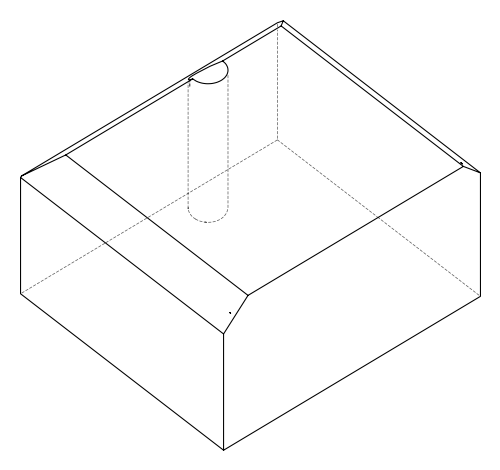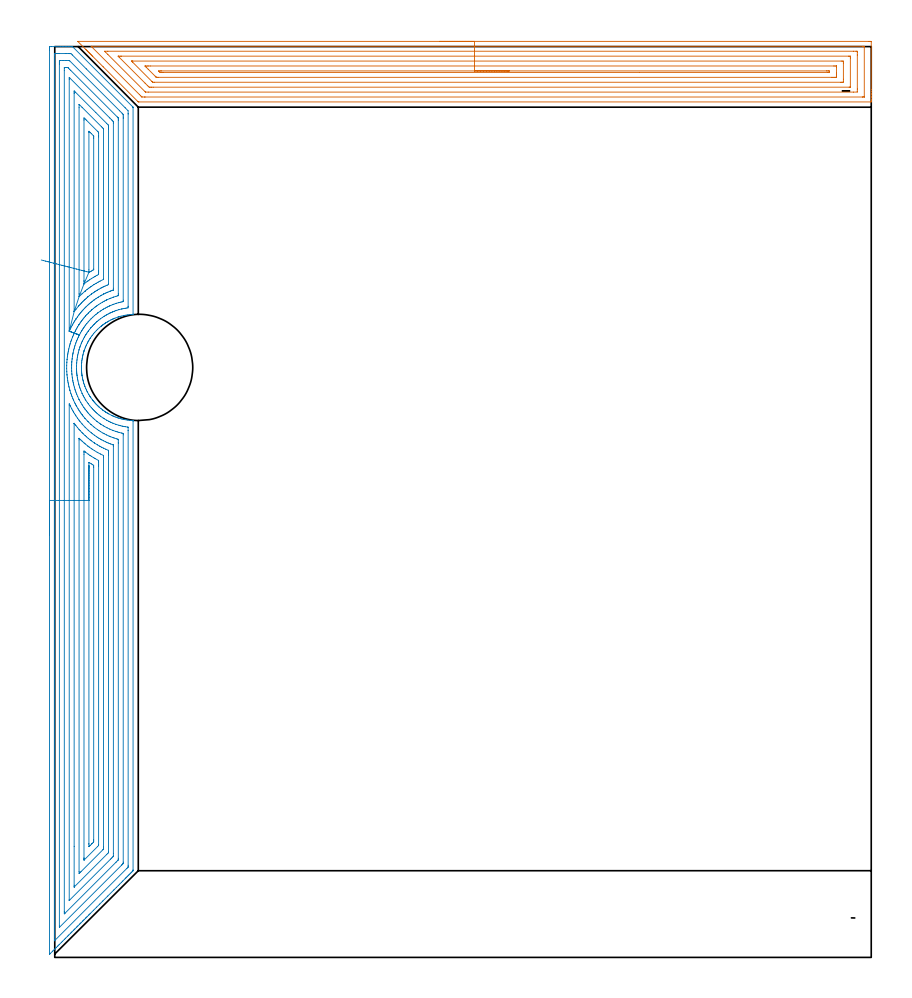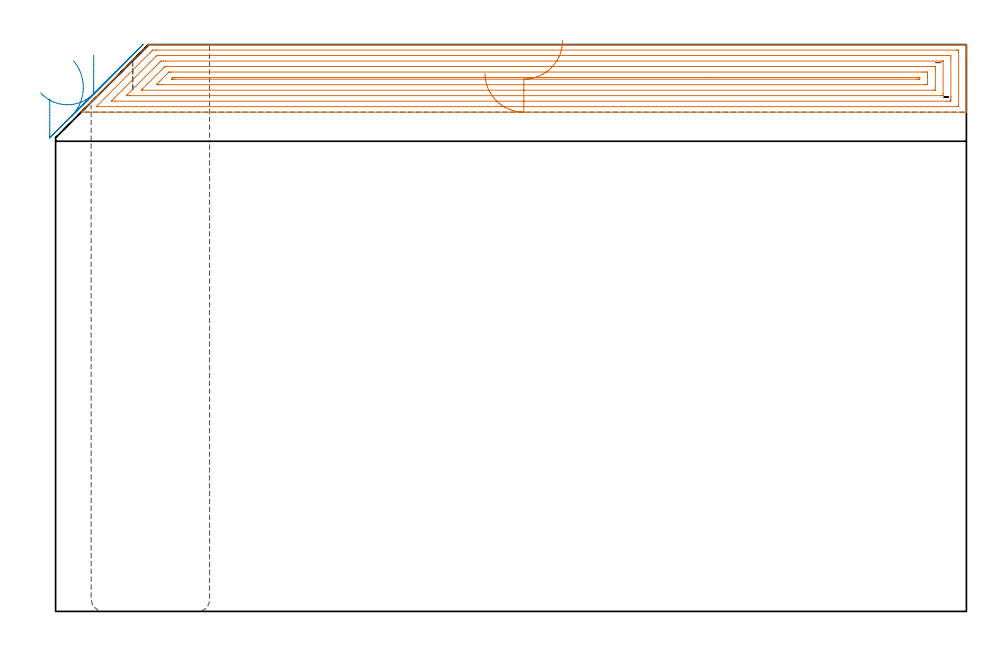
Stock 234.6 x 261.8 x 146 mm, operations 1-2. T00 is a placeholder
(PLAN: 4 operations, 1 tool changes, 52.6 min)
(1 AREA_MILL | FG_CHAMFER_SURFACE | UGT0205_001 | 12.49 min | 35189 mm3)
(2 AREA_MILL_1 | FG_CHAMFER_SURFACE_1 | UGT0205_001 | 17.07 min | 72428 mm3)
(3 AREA_MILL_2 | FG_CHAMFER_SURFACE_2 | UGT0205_001 | 16.5 min | 68194 mm3)
(4 MILL_THROUGH_HOLE_FROM_SOLID_MATERIAL | STEP1HOLE | NXT0201_007 | Circular | 6.57 min | 104279 mm3)
(TOOL UGT0205_001 | Chamfer Mill 20 x 3 x 45 deg. | D20 FL50 Z2)
(TOOL NXT0201_007 | ENDMILL 25mm [R216.25-25050GCK54P 1620] | D25 R3 FL54 Z5)
(OP 1 AREA_MILL)
G17 G21 G94 G90
T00 M6
G54
G17 G0 G90 X110.6 Y263.2 S1061 M3
G43 Z156. H0
Z138.6
G94 G1 X110.638 Z137.728 F250.
X110.752 Z136.864
X110.941 Z136.012
X111.203 Z135.18
X111.537 Z134.374
X111.94 Z133.6
X112.408 Z132.864
X112.94 Z132.172
X113.529 Z131.529
X114.172 Z130.94
X114.864 Z130.408
X115.6 Z129.94
X116.374 Z129.537
X117.18 Z129.203
X118.012 Z128.941
X118.863 Z128.752
X119.728 Z128.638
X120.6 Z128.6
X233.989
X234.503 Y263.195 Z128.603
X234.59 Y263.192 Z128.606
X234.6 Y263.1 Z128.697
Y249.405 Z142.39
Y248.805 Z142.989
Y248.252 Z143.545
Y247.929 Z143.867
Y247.375 Z144.421
Y247.053 Z144.742
Y246.408 Z145.391
Y246.077 Z145.722
X234.597 Y245.936 Z145.856
X234.59 Y245.802 Z145.988
X234.436 Y245.8 Z146.
X24.174
X24.005 Y245.804 Z145.989
X23.876 Y245.923 Z145.876
X13.907 Y255.892 Z135.906
X10.917 Y258.881 Z132.915
X10.782 Y259.017 Z132.781
X10.619 Y259.179 Z132.618
X10.479 Y259.319 Z132.477
X10.336 Y259.463 Z132.334
X10.189 Y259.609 Z132.188
X10.041 Y259.757 Z132.038
X9.889 Y259.91 Z131.888
X9.759 Y260.039 Z131.758
X9.603 Y260.195 Z131.6
X9.443 Y260.356 Z131.442
X9.33 Y260.469 Z131.328
X9.164 Y260.633 Z131.162
X8.996 Y260.803 Z130.995
X8.9 Y260.899 Z130.899
X6.604 Y263.196 Z128.603
X6.606 Y263.198 Z128.602
X6.764 Y263.2 Z128.6
X120.6
Y261.786 Z130.014
X232.204 Y261.785 Z130.015
X232.369
X232.552 Y261.781 Z130.019
X232.589 Y261.779 Z130.021
X232.594 Y261.753 Z130.047
X232.597 Y261.724 Z130.076
X232.6 Y261.558 Z130.242
X232.599 Y247.411 Z144.389
X232.596 Y247.307 Z144.493
X232.59 Y247.239 Z144.561
X232.583 Y247.221 Z144.579
X232.567 Y247.219 Z144.581
X232.204 Y247.215 Z144.585
X232.039 Y247.214 Z144.586
X25.96 Y247.215 Z144.585
X25.795
X25.067 Y247.221 Z144.579
X25.026 Y247.235 Z144.565
X24.977 Y247.28 Z144.52
X24.88 Y247.372 Z144.428
X24.691 Y247.559 Z144.241
X24.32 Y247.929 Z143.871
X10.782 Y261.468 Z130.332
X10.535 Y261.716 Z130.084
X10.481 Y261.774 Z130.026
X10.477 Y261.782 Z130.018
X10.478 Y261.783 Z130.017
X10.505 Y261.785 Z130.015
X120.6 Y261.786 Z130.014
Y260.372 Z131.428
X229.525 Y260.371 Z131.429
X230.239 Y260.37 Z131.43
X230.418 Y260.368 Z131.432
X230.588 Y260.365 Z131.435
X230.594 Y260.195 Z131.605
X230.598 Y260.018 Z131.782
X230.6 Y259.319 Z132.481
Y259.14 Z132.66
X230.599 Y249.503 Z142.297
X230.593 Y248.805 Z142.995
X230.591 Y248.636 Z143.164
X229.525 Y248.629 Z143.171
X26.853
X26.138 Y248.63 Z143.17
X26.096 Y248.633 Z143.167
X26.078 Y248.635 Z143.165
X26.034 Y248.673 Z143.127
X25.96 Y248.74 Z143.06
X15.246 Y259.453 Z132.347
X14.507 Y260.195 Z131.605
X14.353 Y260.352 Z131.448
X14.351 Y260.367 Z131.433
X15.246 Y260.371 Z131.429
X120.6 Y260.372 Z131.428
Y258.957 Z132.843
X228.108
X228.465 Y258.955 Z132.845
X228.529 Y258.954 Z132.846
X228.589 Y258.951 Z132.849
X228.6 Y258.443 Z133.357
X228.599 Y250.135 Z141.665
X228.597 Y250.083 Z141.717
X228.594 Y250.057 Z141.743
X228.591 Y250.05 Z141.75
X228.578 Y250.048 Z141.752
X228.439 Y250.044 Z141.756
X228.264 Y250.043 Z141.757
X28.27
X27.746 Y250.044 Z141.756
X27.374 Y250.046 Z141.754
X27.12 Y250.05 Z141.75
X26.853 Y250.302 Z141.498
X26.593 Y250.557 Z141.243
X25.96 Y251.189 Z140.611
X18.599 Y258.55 Z133.25
X18.398 Y258.755 Z133.045
X18.274 Y258.885 Z132.915
X18.212 Y258.953 Z132.847
X18.219
X18.295 Y258.955 Z132.845
X18.817 Y258.957 Z132.843
X19.186
X120.6
Y257.543 Z134.257
X225.978
X226.392 Y257.539 Z134.261
X226.59 Y257.536 Z134.264
X226.593 Y257.421 Z134.379
X226.599 Y256.933 Z134.867
Y252.31 Z139.49
X226.596 Y251.679 Z140.121
X226.59 Y251.471 Z140.329
X226.388 Y251.464 Z140.336
X225.954 Y251.457 Z140.343
X225.93
X28.615
X28.181 Y251.462 Z140.338
X28.158 Y251.464 Z140.336
X28.121 Y251.489 Z140.311
X28.032 Y251.571 Z140.229
X27.903 Y251.696 Z140.104
X22.389 Y257.209 Z134.591
X22.179 Y257.422 Z134.378
X22.103 Y257.503 Z134.297
X22.078 Y257.531 Z134.269
X22.097 Y257.536 Z134.264
X22.193 Y257.54 Z134.26
X22.389 Y257.543 Z134.257
X22.413
X120.6
Y256.129 Z135.671
X223.848
X224.168 Y256.128 Z135.672
X224.489 Y256.124 Z135.676
X224.578 Y256.122 Z135.678
X224.591 Y256.118 Z135.682
X224.594 Y256.104 Z135.696
X224.597 Y256.068 Z135.732
X224.599 Y255.955 Z135.845
X224.6 Y255.814 Z135.986
Y254.062 Z137.738
X224.599 Y253.639 Z138.161
X224.595 Y253.186 Z138.614
X224.59 Y252.974 Z138.826
X224.586 Y252.878 Z138.922
X224.484 Y252.875 Z138.925
X224.168 Y252.873 Z138.927
X223.596 Y252.871 Z138.929
X223.275
X29.851 Y252.872 Z138.928
X29.531 Y252.874 Z138.926
X29.212 Y252.878 Z138.922
X29.178 Y252.882 Z138.918
X29.156 Y252.899 Z138.901
X29.112 Y252.939 Z138.861
X29.027 Y253.021 Z138.779
X28.862 Y253.186 Z138.614
X26.853 Y255.195 Z136.605
X26.236 Y255.814 Z135.986
X25.96 Y256.096 Z135.704
X25.945 Y256.122 Z135.678
X25.96 Y256.123 Z135.677
X26.533 Y256.128 Z135.672
X26.853 Y256.129 Z135.671
X27.425
X120.6
Y254.715 Z137.085
X221.717
X222.155 Y254.713 Z137.087
X222.382 Y254.711 Z137.089
X222.59 Y254.706 Z137.094
X222.595 Y254.5 Z137.3
X222.594 Y254.393 Z137.407
X222.59 Y254.294 Z137.506
X222.382 Y254.289 Z137.511
X222.154 Y254.286 Z137.514
X168.004 Y254.285 Z137.515
X31.089
X30.862 Y254.287 Z137.513
X30.424 Y254.291 Z137.509
X30.214 Y254.295 Z137.505
X30.004 Y254.504 Z137.296
X29.808 Y254.701 Z137.099
X29.987 Y254.708 Z137.092
X30.424 Y254.713 Z137.087
X30.652 Y254.714 Z137.086
X120.6 Y254.715 Z137.085
X121.472 Z137.123
X122.336 Z137.237
X123.188 Z137.426
X124.02 Z137.688
X124.826 Z138.022
X125.6 Z138.425
X126.336 Z138.894
X127.028 Z139.425
X127.671 Z140.014
X128.26 Z140.657
X128.791 Z141.35
X129.26 Z142.085
X129.663 Z142.859
X129.997 Z143.665
X130.259 Z144.497
X130.448 Z145.349
X130.562 Z146.214
X130.6 Z147.085
G0 Z156.
M5
M2
(OP 2 AREA_MILL_1)
G17 G21 G94 G90
T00 M6
G54
G17 G0 G90 X-1.5 Y121.3 S1061 M3
G43 Z156. H0
Z132.
G94 G1 Y121.338 Z131.128 F250.
Y121.452 Z130.264
Y121.641 Z129.412
Y121.903 Z128.58
Y122.237 Z127.774
Y122.64 Z127.
Y123.108 Z126.264
Y123.64 Z125.572
Y124.229 Z124.929
Y124.872 Z124.34
Y125.564 Z123.808
Y126.3 Z123.34
Y127.074 Z122.937
Y127.88 Z122.603
Y128.712 Z122.341
Y129.564 Z122.152
Y130.428 Z122.038
Y131.3 Z122.
Y260.71
X-1.499 Y261.1 Z122.001
X-1.494 Y261.596 Z122.003
X-1.491 Y261.692 Z122.005
X-1.002 Y261.7 Z122.494
X1.652 Z125.146
X2.231 Z125.728
X2.537 Z126.033
X3.116 Z126.612
X3.422 Z126.917
X4.034 Z127.533
X4.749 Z128.248
X4.886 Y261.699 Z128.386
X5.108 Y261.69 Z128.604
X5.321 Y261.48 Z128.818
X22.45 Y244.349 Z145.95
X22.496 Y244.295 Z145.989
X22.5 Y244.15 Z146.
Y184.826
X22.495 Y184.755 Z145.992
X22.288 Y184.731 Z145.786
X22.002 Y184.711 Z145.5
X21.692 Y184.69 Z145.191
X20.811 Y184.594 Z144.31
X20.233 Y184.497 Z143.728
X19.93 Y184.447 Z143.429
X19.049 Y184.244 Z142.547
X18.463 Y184.085 Z141.958
X18.377 Y184.062 Z141.874
X18.291 Y184.033 Z141.789
X18.168 Y183.992 Z141.667
X17.287 Y183.669 Z140.785
X17.136 Y183.603 Z140.632
X16.864 Y183.487 Z140.362
X16.693 Y183.414 Z140.189
X16.614 Y183.38 Z140.111
X16.405 Y183.291 Z139.905
X16.14 Y183.168 Z139.64
X15.526 Y182.835 Z139.022
X15.366 Y182.741 Z138.861
X15.157 Y182.619 Z138.656
X15.117 Y182.595 Z138.616
X14.924 Y182.481 Z138.419
X14.774 Y182.394 Z138.273
X14.644 Y182.317 Z138.143
X14.613 Y182.298 Z138.113
X14.575 Y182.273 Z138.073
X14.481 Y182.206 Z137.977
X14.339 Y182.107 Z137.838
X14.189 Y182.001 Z137.689
X14.039 Y181.893 Z137.534
X13.872 Y181.776 Z137.371
X13.762 Y181.698 Z137.262
X13.597 Y181.571 Z137.093
X13.378 Y181.406 Z136.878
X13.342 Y181.379 Z136.842
X12.881 Y180.987 Z136.381
X12.328 Y180.485 Z135.827
X12. Y180.157 Z135.499
X11.47 Y179.591 Z134.97
X11.119 Y179.178 Z134.618
X10.742 Y178.696 Z134.24
X10.512 Y178.376 Z134.012
X10.238 Y177.993 Z133.738
X10.11 Y177.802 Z133.61
X9.835 Y177.357 Z133.335
X9.575 Y176.908 Z133.072
X9.516 Y176.797 Z133.011
X9.358 Y176.504 Z132.856
X9.118 Y176.014 Z132.615
X9.069 Y175.905 Z132.565
X9.025 Y175.809 Z132.523
X8.916 Y175.568 Z132.415
X8.858 Y175.429 Z132.358
X8.731 Y175.119 Z132.229
X8.524 Y174.567 Z132.019
X8.477 Y174.444 Z131.974
X8.45 Y174.366 Z131.949
X8.436 Y174.32 Z131.934
X8.405 Y174.225 Z131.902
X8.375 Y174.12 Z131.869
X8.288 Y173.838 Z131.783
X8.27 Y173.779 Z131.764
X8.147 Y173.331 Z131.645
X8.09 Y173.075 Z131.588
X8.026 Y172.782 Z131.52
X7.947 Y172.436 Z131.445
X7.878 Y172.019 Z131.375
X7.857 Y171.89 Z131.352
X7.798 Y171.542 Z131.297
X7.746 Y171.042 Z131.241
X7.741 Y170.987 Z131.234
X7.728 Y170.883 Z131.225
X7.703 Y170.648 Z131.2
X7.679 Y170.076 Z131.171
X7.663 Y169.754 Z131.159
X7.664 Y169.603 Z131.161
X7.665 Y169.601
X7.672 Y169.214 Z131.158
X7.673 Y169.102 Z131.162
X7.676 Y168.859 Z131.166
X7.698 Y168.571 Z131.186
X7.716 Y168.322 Z131.204
X7.739 Y167.965 Z131.234
X7.773 Y167.709 Z131.268
X7.81 Y167.43 Z131.304
X7.83 Y167.271 Z131.327
X7.846 Y167.152 Z131.343
X7.857 Y167.071 Z131.353
X7.96 Y166.538 Z131.453
X8.027 Y166.177 Z131.525
X8.067 Y166.015 Z131.566
X8.141 Y165.726 Z131.639
X8.162 Y165.646 Z131.658
X8.225 Y165.391 Z131.724
X8.252 Y165.282 Z131.751
X8.36 Y164.917 Z131.858
X8.477 Y164.555 Z131.974
X8.514 Y164.456 Z132.009
X8.539 Y164.388 Z132.034
X8.583 Y164.276 Z132.079
X8.63 Y164.159 Z132.124
X8.659 Y164.082 Z132.156
X8.891 Y163.494 Z132.39
X9.09 Y163.045 Z132.588
X9.303 Y162.599 Z132.801
X9.343 Y162.523 Z132.84
X9.358 Y162.494 Z132.856
X9.8 Y161.705 Z133.297
X10.015 Y161.354 Z133.513
X10.123 Y161.185 Z133.621
X10.239 Y161.006 Z133.737
X10.373 Y160.811 Z133.871
X10.795 Y160.246 Z134.294
X10.983 Y159.996 Z134.479
X11.042 Y159.917 Z134.539
X11.09 Y159.857 Z134.587
X11.12 Y159.819 Z134.618
X11.223 Y159.698 Z134.723
X11.257 Y159.658 Z134.757
X11.385 Y159.512 Z134.881
X11.466 Y159.417 Z134.965
X11.48 Y159.401 Z134.979
X11.596 Y159.272 Z135.095
X11.68 Y159.181 Z135.176
X11.748 Y159.104 Z135.247
X11.822 Y159.022 Z135.321
X12.001 Y158.841 Z135.499
X12.037 Y158.806 Z135.536
X12.199 Y158.651 Z135.698
X12.27 Y158.585 Z135.765
X12.347 Y158.509 Z135.846
X12.48 Y158.381 Z135.979
X12.564 Y158.302 Z136.06
X12.658 Y158.211 Z136.155
X12.746 Y158.128 Z136.242
X12.859 Y158.028 Z136.355
X12.883 Y158.007 Z136.379
X13.318 Y157.645 Z136.818
X13.763 Y157.294 Z137.262
X13.842 Y157.234 Z137.341
X14.24 Y156.954 Z137.739
X14.38 Y156.861 Z137.879
X14.481 Y156.795 Z137.978
X14.585 Y156.725 Z138.084
X14.644 Y156.686 Z138.143
X14.807 Y156.584 Z138.306
X14.924 Y156.512 Z138.42
X15.059 Y156.427 Z138.558
X15.199 Y156.34 Z138.699
X15.218 Y156.329 Z138.717
X15.366 Y156.249 Z138.862
X15.526 Y156.161 Z139.023
X16.405 Y155.715 Z139.905
X16.693 Y155.582 Z140.19
X16.794 Y155.535 Z140.293
X16.989 Y155.445 Z140.488
X17.286 Y155.327 Z140.786
X17.623 Y155.208 Z141.123
X17.893 Y155.112 Z141.39
X18.021 Y155.067 Z141.516
X18.169 Y155.015 Z141.666
X18.421 Y154.94 Z141.921
X19.049 Y154.757 Z142.548
X19.348 Y154.683 Z142.847
X19.886 Y154.551 Z143.386
X20.811 Y154.406 Z144.309
X21.56 Y154.324 Z145.053
X21.694 Y154.31 Z145.189
X22.257 Y154.271 Z145.757
X22.444 Y154.259 Z145.944
X22.448 Y154.258 Z145.948
X22.496 Y154.246 Z145.989
X22.5 Y154.048 Z146.
Y25.141
X22.496 Y24.905 Z145.99
X22.466 Y24.863 Z145.961
X22.152 Y24.551 Z145.65
X22.002 Y24.4 Z145.497
X21.85 Y24.249 Z145.348
X21.713 Y24.112 Z145.211
X21.56 Y23.957 Z145.055
X21.404 Y23.803 Z144.902
X21.274 Y23.673 Z144.772
X21.117 Y23.515 Z144.612
X20.958 Y23.357 Z144.456
X20.835 Y23.234 Z144.333
X20.675 Y23.072 Z144.17
X20.512 Y22.911 Z144.009
X20.397 Y22.796 Z143.895
X20.233 Y22.63 Z143.727
X19.544 Y21.944 Z143.044
X19.174 Y21.572 Z142.67
X18.629 Y21.029 Z142.129
X18.282 Y20.68 Z141.778
X17.714 Y20.114 Z141.214
X16.988 Y19.388 Z140.488
X15.219 Y17.618 Z138.718
X13.82 Y16.22 Z137.319
X12.928 Y15.328 Z136.427
X12.036 Y14.436 Z135.535
X11.144 Y13.544 Z134.643
X10.113 Y12.513 Z133.612
X9.91 Y12.309 Z133.408
X9.807 Y12.206 Z133.304
X9.243 Y11.642 Z132.742
X9.025 Y11.424 Z132.522
X8.915 Y11.313 Z132.412
X8.373 Y10.772 Z131.872
X8.141 Y10.539 Z131.637
X8.023 Y10.421 Z131.52
X7.502 Y9.902 Z131.001
X7.256 Y9.654 Z130.752
X7.131 Y9.529 Z130.628
X6.632 Y9.032 Z130.131
X6.371 Y8.769 Z129.867
X6.239 Y8.637 Z129.736
X5.762 Y8.161 Z129.261
X5.486 Y7.884 Z128.982
X4.899 Y7.299 Z128.399
X4.602 Y6.999 Z128.097
X4.012 Y6.412 Z127.512
X3.717 Y6.114 Z127.212
X3.115 Y5.515 Z126.615
X2.832 Y5.229 Z126.327
X2.223 Y4.623 Z125.723
X1.947 Y4.345 Z125.442
X1.248 Y3.648 Z124.748
X0.886 Y3.285 Z124.383
X0.333 Y2.733 Z123.833
X-0.006 Y2.392 Z123.49
X-0.581 Y1.819 Z122.918
X-1.345 Y1.054 Z122.153
X-1.444 Y0.961 Z122.054
X-1.492 Y0.919 Z122.006
X-1.499 Y1.027 Z122.001
Y1.054
X-1.5 Y131.3 Z122.
X-0.086 Z123.414
Y259.315
X-0.084 Y259.53 Z123.416
X-0.081 Y259.637 Z123.419
X-0.079 Y259.682 Z123.421
X0.005 Y259.69 Z123.505
X0.388 Y259.698 Z123.888
X0.767 Y259.699 Z124.267
X1.271 Y259.7 Z124.771
X3.04 Z126.54
X3.422 Y259.699 Z126.922
X3.928 Y259.697 Z127.428
X4.307 Y259.69 Z127.807
X4.667 Y259.671 Z128.167
X5.033 Y259.315 Z128.533
X9.05 Y255.301 Z132.55
X20.233 Y244.118 Z143.733
X21.079 Y243.258 Z144.579
X21.086 Y242.398 Z144.586
Y242.366
X21.085 Y187.088 Z144.585
Y187.056
X21.072 Y186.639 Z144.572
X20.701 Y186.583 Z144.201
X20.233 Y186.507 Z143.733
X19.943 Y186.456 Z143.443
X19.348 Y186.335 Z142.848
X19.208 Y186.305 Z142.708
X18.62 Y186.164 Z142.12
X18.496 Y186.13 Z141.996
X18.463 Y186.12 Z141.963
X17.819 Y185.92 Z141.319
X17.578 Y185.836 Z141.078
X17.169 Y185.685 Z140.669
X16.693 Y185.499 Z140.193
X16.533 Y185.434 Z140.033
X16.151 Y185.272 Z139.651
X15.915 Y185.164 Z139.415
X15.809 Y185.112 Z139.309
X15.33 Y184.862 Z138.83
X14.924 Y184.641 Z138.424
X14.757 Y184.548 Z138.257
X14.468 Y184.38 Z137.968
X14.2 Y184.217 Z137.7
X14.039 Y184.115 Z137.539
X13.668 Y183.861 Z137.168
X13.131 Y183.487 Z136.631
X12.646 Y183.108 Z136.146
X12.27 Y182.797 Z135.77
X12.161 Y182.705 Z135.661
X12.037 Y182.595 Z135.537
X11.697 Y182.28 Z135.197
X11.385 Y181.985 Z134.885
X11.244 Y181.845 Z134.744
X11.105 Y181.703 Z134.605
X10.813 Y181.388 Z134.313
X10.5 Y181.045 Z134.
X10.392 Y180.92 Z133.892
X10.3 Y180.811 Z133.8
X9.997 Y180.427 Z133.497
X9.615 Y179.934 Z133.115
X9.604 Y179.919 Z133.104
X9.244 Y179.402 Z132.744
X8.995 Y179.027 Z132.495
X8.892 Y178.864 Z132.392
X8.73 Y178.6 Z132.23
X8.56 Y178.307 Z132.06
X8.464 Y178.135 Z131.964
X8.248 Y177.729 Z131.748
X7.999 Y177.243 Z131.499
X7.969 Y177.181 Z131.469
X7.949 Y177.139 Z131.449
X7.846 Y176.911 Z131.346
X7.677 Y176.521 Z131.177
X7.606 Y176.351 Z131.106
X7.423 Y175.885 Z130.923
X7.261 Y175.459 Z130.761
X7.216 Y175.33 Z130.716
X6.967 Y174.567 Z130.467
X6.961 Y174.545 Z130.461
X6.786 Y173.851 Z130.286
X6.744 Y173.674 Z130.244
X6.623 Y173.123 Z130.123
X6.558 Y172.782 Z130.058
X6.488 Y172.367 Z129.988
X6.412 Y171.89 Z129.912
X6.377 Y171.587 Z129.877
X6.316 Y170.998 Z129.816
X6.297 Y170.776 Z129.797
X6.264 Y170.106 Z129.764
X6.258 Y169.923 Z129.758
X6.256 Y169.214 Z129.756
X6.258 Y169.031 Z129.758
X6.27 Y168.674 Z129.77
X6.292 Y168.322 Z129.792
X6.308 Y168.088 Z129.808
X6.338 Y167.749 Z129.838
X6.372 Y167.43 Z129.872
X6.391 Y167.271 Z129.891
X6.416 Y167.087 Z129.916
X6.499 Y166.538 Z129.999
X6.596 Y166.013 Z130.096
X6.67 Y165.646 Z130.17
X6.859 Y164.856 Z130.359
X6.885 Y164.753 Z130.385
X6.961 Y164.472 Z130.461
X7.129 Y163.918 Z130.629
X7.147 Y163.861 Z130.647
X7.248 Y163.572 Z130.748
X7.486 Y162.969 Z130.986
X7.846 Y162.084 Z131.346
X7.851 Y162.072 Z131.351
X8.131 Y161.496 Z131.631
X8.294 Y161.185 Z131.794
X8.449 Y160.902 Z131.949
X8.73 Y160.4 Z132.23
X8.793 Y160.293 Z132.293
X8.894 Y160.128 Z132.394
X9.379 Y159.401 Z132.879
X9.615 Y159.079 Z133.115
X10.045 Y158.509 Z133.545
X10.5 Y157.962 Z134.
X10.806 Y157.617 Z134.306
X11.086 Y157.319 Z134.586
X11.385 Y157.022 Z134.885
X11.691 Y156.725 Z135.191
X11.99 Y156.448 Z135.49
X12.27 Y156.208 Z135.77
X12.721 Y155.833 Z136.221
X13.154 Y155.496 Z136.654
X13.947 Y154.94 Z137.447
X14.039 Y154.88 Z137.539
X14.203 Y154.775 Z137.703
X14.924 Y154.355 Z138.424
X15.503 Y154.048 Z139.003
X15.809 Y153.896 Z139.309
X16.102 Y153.753 Z139.602
X16.693 Y153.495 Z140.193
X17.57 Y153.165 Z141.07
X17.594 Y153.156 Z141.094
X18.463 Y152.894 Z141.963
X18.831 Y152.785 Z142.331
X19.348 Y152.66 Z142.848
X19.633 Y152.593 Z143.133
X19.97 Y152.529 Z143.47
X20.233 Y152.489 Z143.733
X21.007 Y152.375 Z144.507
X21.044 Y152.365 Z144.544
X21.079 Y152.303 Z144.579
X21.08 Y152.264 Z144.58
X21.086 Y151.404 Z144.586
Y151.372
Y26.479
X21.081 Y26.049 Z144.581
X21.079 Y25.946 Z144.579
X21.024 Y25.885 Z144.524
X20.926 Y25.78 Z144.426
X20.737 Y25.587 Z144.237
X0.05 Y4.9 Z123.55
X-0.039 Y4.816 Z123.461
X-0.075 Y4.785 Z123.425
X-0.079 Y4.783 Z123.421
X-0.081 Y4.809 Z123.419
X-0.084 Y4.885 Z123.416
X-0.086 Y5.037 Z123.414
Y5.069
Y131.3
X1.328 Z124.828
X1.329 Y256.639 Z124.829
Y256.965
X1.334 Y257.531 Z124.834
X1.335 Y257.685 Z124.835
X1.489 Y257.695 Z124.989
X1.652 Y257.698 Z125.152
X2.37 Y257.7 Z125.87
X3.254 Z126.754
X3.422 Z126.922
X4.141 Y257.698 Z127.641
X4.18 Y257.693 Z127.68
X4.201 Y257.688 Z127.701
X4.242 Y257.652 Z127.742
X4.307 Y257.593 Z127.807
X18.643 Y243.258 Z142.143
X19.348 Y242.548 Z142.848
X19.524 Y242.366 Z143.024
X19.665 Y242.198 Z143.165
X19.667 Y242.043 Z143.167
X19.671 Y241.474 Z143.171
Y241.147
Y188.84
X19.67 Y188.515 Z143.17
X19.667 Y188.468 Z143.167
X19.665 Y188.444 Z143.165
X19.654 Y188.435 Z143.154
X19.562 Y188.412 Z143.062
X19.348 Y188.361 Z142.848
X19.014 Y188.284 Z142.514
X18.463 Y188.151 Z141.963
X18.303 Y188.11 Z141.803
X17.732 Y187.948 Z141.232
X17.614 Y187.912 Z141.114
X17.578 Y187.9 Z141.078
X16.963 Y187.676 Z140.463
X16.693 Y187.573 Z140.193
X16.081 Y187.331 Z139.581
X15.809 Y187.214 Z139.309
X15.699 Y187.167 Z139.199
X15.451 Y187.056 Z138.951
X15.1 Y186.878 Z138.6
X14.924 Y186.785 Z138.424
X14.525 Y186.566 Z138.025
X14.039 Y186.292 Z137.539
X13.958 Y186.245 Z137.458
X13.82 Y186.164 Z137.32
X13.41 Y185.906 Z136.91
X13.154 Y185.731 Z136.654
X12.495 Y185.272 Z135.995
X12.365 Y185.175 Z135.865
X12.27 Y185.101 Z135.77
X11.87 Y184.782 Z135.37
X11.385 Y184.381 Z134.885
X10.924 Y183.952 Z134.424
X10.5 Y183.552 Z134.
X10.434 Y183.487 Z133.934
X10.036 Y183.063 Z133.536
X9.615 Y182.611 Z133.115
X9.21 Y182.112 Z132.71
X8.884 Y181.703 Z132.384
X8.817 Y181.616 Z132.317
X8.73 Y181.5 Z132.23
X8.443 Y181.101 Z131.943
X8.238 Y180.811 Z131.738
X8.081 Y180.574 Z131.581
X7.846 Y180.211 Z131.346
X7.734 Y180.031 Z131.234
X7.667 Y179.919 Z131.167
X7.409 Y179.467 Z130.909
X7.164 Y179.027 Z130.664
X7.094 Y178.893 Z130.594
X6.961 Y178.631 Z130.461
X6.8 Y178.297 Z130.3
X6.724 Y178.135 Z130.224
X6.525 Y177.682 Z130.025
X6.339 Y177.243 Z129.839
X6.263 Y177.055 Z129.763
X6.076 Y176.579 Z129.576
X6.014 Y176.413 Z129.514
X5.993 Y176.351 Z129.493
X5.796 Y175.741 Z129.296
X5.708 Y175.459 Z129.208
X5.593 Y175.053 Z129.093
X5.466 Y174.567 Z128.966
X5.412 Y174.344 Z128.912
X5.259 Y173.674 Z128.759
X5.247 Y173.618 Z128.747
X5.191 Y173.332 Z128.691
X5.113 Y172.862 Z128.613
X5.1 Y172.782 Z128.6
X5.002 Y172.082 Z128.502
X4.979 Y171.89 Z128.479
X4.915 Y171.277 Z128.415
X4.891 Y170.998 Z128.391
X4.863 Y170.437 Z128.363
X4.849 Y170.106 Z128.349
X4.843 Y169.565 Z128.343
X4.844 Y169.214 Z128.344
X4.855 Y168.661 Z128.355
X4.874 Y168.322 Z128.374
X4.917 Y167.706 Z128.417
X4.942 Y167.43 Z128.442
X5.03 Y166.7 Z128.53
X5.054 Y166.538 Z128.554
X5.191 Y165.677 Z128.691
X5.199 Y165.638 Z128.699
X5.299 Y165.151 Z128.799
X5.39 Y164.753 Z128.89
X5.453 Y164.49 Z128.953
X5.618 Y163.861 Z129.118
X5.794 Y163.253 Z129.294
X5.887 Y162.969 Z129.387
X6.076 Y162.433 Z129.576
X6.214 Y162.077 Z129.714
X6.306 Y161.846 Z129.806
X6.587 Y161.185 Z130.087
X6.961 Y160.359 Z130.461
X6.993 Y160.293 Z130.493
X7.029 Y160.225 Z130.529
X7.491 Y159.401 Z130.991
X7.846 Y158.799 Z131.346
X8.03 Y158.509 Z131.53
X8.389 Y157.961 Z131.889
X8.645 Y157.617 Z132.145
X8.73 Y157.503 Z132.23
X9.066 Y157.066 Z132.566
X9.342 Y156.725 Z132.842
X9.615 Y156.402 Z133.115
X10.131 Y155.833 Z133.631
X10.5 Y155.46 Z134.
X11.04 Y154.94 Z134.54
X11.385 Y154.627 Z134.885
X12.078 Y154.048 Z135.578
X12.27 Y153.902 Z135.77
X12.827 Y153.487 Z136.327
X13.154 Y153.262 Z136.654
X13.31 Y153.156 Z136.81
X14.039 Y152.713 Z137.539
X14.315 Y152.549 Z137.815
X14.833 Y152.264 Z138.333
X14.924 Y152.217 Z138.424
X15.019 Y152.168 Z138.519
X15.809 Y151.794 Z139.309
X16.618 Y151.448 Z140.118
X16.693 Y151.42 Z140.193
X16.824 Y151.372 Z140.324
X17.578 Y151.122 Z141.078
X17.945 Y151.002 Z141.445
X18.463 Y150.856 Z141.963
X19.158 Y150.671 Z142.658
X19.464 Y150.598 Z142.964
X19.617 Y150.561 Z143.117
X19.665 Y150.547 Z143.165
X19.667 Y150.526 Z143.167
X19.669 Y150.48 Z143.169
X19.671 Y150.154 Z143.171
Y27.371
X19.67 Y27.046 Z143.17
X19.667 Y26.999 Z143.167
X19.664 Y26.975 Z143.164
X19.653 Y26.961 Z143.153
X19.586 Y26.89 Z143.086
X19.348 Y26.647 Z142.848
X19.264 Y26.563 Z142.764
X1.337 Y8.637 Z124.837
X1.334 Z124.834
X1.333 Z124.833
X1.331 Y8.645 Z124.831
X1.329 Y8.963 Z124.829
X1.328 Y131.3 Z124.828
X2.743 Z126.243
Y254.855
X2.745 Y255.538 Z126.245
X2.747 Y255.637 Z126.247
X2.749 Y255.688 Z126.249
X2.794 Y255.691 Z126.294
X3.003 Y255.695 Z126.503
X3.422 Y255.7 Z126.922
X3.469 Z126.969
X3.678 Y255.693 Z127.178
X3.729 Y255.69 Z127.229
X3.763 Y255.676 Z127.263
X3.831 Y255.612 Z127.331
X4.02 Y255.428 Z127.52
X4.307 Y255.145 Z127.807
X4.597 Y254.855 Z128.097
X17.978 Y241.474 Z141.478
X18.112 Y241.337 Z141.612
X18.218 Y241.225 Z141.718
X18.249 Y241.19 Z141.749
X18.252 Y241.172 Z141.752
X18.254 Y241.131 Z141.754
X18.257 Y240.789 Z141.757
Y240.581
Y190.624
X18.256 Y190.282 Z141.756
X18.255 Y190.196 Z141.755
X18.251 Y190.155 Z141.751
X18.249 Y190.143 Z141.749
X18.232 Y190.136 Z141.732
X18.103 Y190.095 Z141.603
X17.578 Y189.942 Z141.078
X17.418 Y189.893 Z140.918
X16.927 Y189.732 Z140.427
X16.755 Y189.67 Z140.255
X16.693 Y189.647 Z140.193
X16.117 Y189.421 Z139.617
X15.809 Y189.295 Z139.309
X15.064 Y188.981 Z138.564
X14.924 Y188.915 Z138.424
X14.874 Y188.89 Z138.374
X14.774 Y188.84 Z138.274
X14.292 Y188.585 Z137.792
X14.039 Y188.446 Z137.539
X13.723 Y188.267 Z137.223
X13.154 Y187.937 Z136.654
X12.625 Y187.589 Z136.125
X12.27 Y187.347 Z135.77
X12.099 Y187.228 Z135.599
X11.856 Y187.056 Z135.356
X11.588 Y186.851 Z135.088
X11.385 Y186.693 Z134.885
X11.094 Y186.457 Z134.594
X10.739 Y186.164 Z134.239
X10.611 Y186.052 Z134.111
X10.5 Y185.952 Z134.
X10.148 Y185.626 Z133.648
X9.77 Y185.272 Z133.27
X9.692 Y185.195 Z133.192
X9.615 Y185.117 Z133.115
X9.258 Y184.739 Z132.758
X8.921 Y184.38 Z132.421
X8.83 Y184.279 Z132.33
X8.73 Y184.164 Z132.23
X8.424 Y183.796 Z131.924
X8.171 Y183.487 Z131.671
X8.028 Y183.304 Z131.528
X7.846 Y183.066 Z131.346
X7.646 Y182.797 Z131.146
X7.5 Y182.595 Z131.
X7.277 Y182.276 Z130.777
X6.961 Y181.812 Z130.461
X6.918 Y181.746 Z130.418
X6.891 Y181.703 Z130.391
X6.582 Y181.193 Z130.082
X6.355 Y180.811 Z129.855
X6.254 Y180.632 Z129.754
X6.076 Y180.309 Z129.576
X5.942 Y180.054 Z129.442
X5.874 Y179.919 Z129.374
X5.65 Y179.456 Z129.15
X5.449 Y179.027 Z128.949
X5.369 Y178.848 Z128.869
X5.191 Y178.438 Z128.691
X5.103 Y178.224 Z128.603
X5.068 Y178.135 Z128.568
X4.857 Y177.58 Z128.357
X4.731 Y177.243 Z128.231
X4.624 Y176.923 Z128.124
X4.436 Y176.351 Z127.936
X4.405 Y176.251 Z127.905
X4.307 Y175.912 Z127.807
X4.211 Y175.555 Z127.711
X4.187 Y175.459 Z127.687
X4.039 Y174.836 Z127.539
X3.979 Y174.567 Z127.479
X3.881 Y174.104 Z127.381
X3.802 Y173.674 Z127.302
X3.746 Y173.348 Z127.246
X3.658 Y172.782 Z127.158
X3.629 Y172.573 Z127.129
X3.547 Y171.89 Z127.047
X3.535 Y171.776 Z127.035
X3.469 Y170.998 Z126.969
X3.466 Y170.954 Z126.966
X3.428 Y170.106 Z126.928
Y170.1
X3.422 Y169.214 Z126.922
X3.45 Y168.322 Z126.95
X3.451 Y168.293 Z126.951
X3.514 Y167.43 Z127.014
X3.523 Y167.328 Z127.023
X3.615 Y166.538 Z127.115
X3.644 Y166.313 Z127.144
X3.749 Y165.646 Z127.249
X3.816 Y165.248 Z127.316
X3.91 Y164.753 Z127.41
X4.047 Y164.123 Z127.547
X4.111 Y163.861 Z127.611
X4.307 Y163.09 Z127.807
X4.341 Y162.969 Z127.841
X4.356 Y162.919 Z127.856
X4.621 Y162.077 Z128.121
X4.795 Y161.585 Z128.295
X4.95 Y161.185 Z128.45
X5.191 Y160.58 Z128.691
X5.311 Y160.293 Z128.811
X5.402 Y160.081 Z128.902
X5.72 Y159.401 Z129.22
X5.836 Y159.159 Z129.336
X6.076 Y158.703 Z129.576
X6.181 Y158.509 Z129.681
X6.314 Y158.269 Z129.814
X6.702 Y157.617 Z130.202
X6.961 Y157.206 Z130.461
X7.279 Y156.725 Z130.779
X7.514 Y156.39 Z131.014
X7.846 Y155.933 Z131.346
X7.921 Y155.833 Z131.421
X8.165 Y155.51 Z131.665
X8.64 Y154.94 Z132.14
X8.73 Y154.838 Z132.23
X9.461 Y154.048 Z132.961
X9.615 Y153.894 Z133.115
X10.381 Y153.156 Z133.881
X10.5 Y153.051 Z134.
X11.191 Y152.46 Z134.691
X11.385 Y152.302 Z134.885
X11.432 Y152.264 Z134.932
X12.27 Y151.656 Z135.77
X12.677 Y151.372 Z136.177
X13.154 Y151.077 Z136.654
X13.894 Y150.626 Z137.394
X14.039 Y150.549 Z137.539
X14.17 Y150.48 Z137.67
X14.924 Y150.11 Z138.424
X15.618 Y149.78 Z139.118
X15.809 Y149.7 Z139.309
X16.08 Y149.588 Z139.58
X16.693 Y149.366 Z140.193
X17.035 Y149.244 Z140.535
X17.86 Y148.979 Z141.36
X18.159 Y148.882 Z141.659
X18.251 Y148.846 Z141.751
X18.253 Y148.793 Z141.753
X18.255 Y148.696 Z141.755
X18.257 Y148.011 Z141.757
Y147.804
Y28.471
X18.256 Y28.263 Z141.756
X18.253 Y28.092 Z141.753
X18.25 Y28.012 Z141.75
X18.198 Y27.955 Z141.698
X18.042 Y27.795 Z141.542
X17.623 Y27.371 Z141.123
X2.941 Y12.69 Z126.441
X2.879 Y12.63 Z126.379
X2.807 Y12.562 Z126.307
X2.75 Y12.51 Z126.25
X2.748 Y12.6 Z126.248
X2.744 Y12.889 Z126.244
X2.743 Y13.098 Z126.243
Y13.238
Y131.3
X4.157 Z127.657
X4.158 Y158.659 Z127.658
X4.159 Y158.811 Z127.659
X4.164 Y159.079 Z127.664
X4.307 Y158.785 Z127.807
X4.436 Y158.509 Z127.936
X4.553 Y158.26 Z128.053
X4.889 Y157.617 Z128.389
X5.191 Y157.061 Z128.691
X5.383 Y156.725 Z128.883
X5.66 Y156.252 Z129.16
X5.929 Y155.833 Z129.429
X6.076 Y155.61 Z129.576
X6.539 Y154.94 Z130.039
X6.961 Y154.373 Z130.461
X7.21 Y154.048 Z130.71
X7.846 Y153.28 Z131.346
X7.953 Y153.156 Z131.453
X8.73 Y152.324 Z132.23
X8.789 Y152.264 Z132.289
X9.615 Y151.476 Z133.115
X9.728 Y151.372 Z133.228
X10.5 Y150.726 Z134.
X10.802 Y150.48 Z134.302
X11.385 Y150.053 Z134.885
X12.035 Y149.588 Z135.535
X12.27 Y149.437 Z135.77
X12.667 Y149.187 Z136.167
X13.154 Y148.902 Z136.654
X13.512 Y148.696 Z137.012
X14.039 Y148.427 Z137.539
X14.57 Y148.16 Z138.07
X14.924 Y147.999 Z138.424
X15.358 Y147.804 Z138.858
X15.809 Y147.626 Z139.309
X16.096 Y147.514 Z139.596
X16.693 Y147.296 Z140.193
X16.807 Y147.253 Z140.307
X16.836 Y147.237 Z140.336
X16.839 Y147.163 Z140.339
X16.841 Y147.062 Z140.341
X16.843 Y146.912 Z140.343
Y146.761
Y29.897
X16.841 Y29.155 Z140.341
X16.838 Y29.08 Z140.338
X16.836 Y29.047 Z140.336
X16.82 Y29.028 Z140.32
X16.693 Y28.895 Z140.193
X16.38 Y28.579 Z139.88
X16.065 Y28.263 Z139.565
X4.307 Y16.505 Z127.807
X4.226 Y16.427 Z127.726
X4.172 Y16.38 Z127.672
X4.162 Y16.374 Z127.662
X4.161 Y16.38 Z127.661
X4.159 Y16.415 Z127.659
X4.157 Y16.515 Z127.657
Y16.666
Y131.3
X5.571 Z129.071
Y153.366
X5.572 Y153.44 Z129.072
X5.573 Y153.458 Z129.073
X5.574 Z129.074
X5.578 Y153.455 Z129.078
X5.611 Y153.415 Z129.111
X5.665 Y153.343 Z129.165
X5.806 Y153.156 Z129.306
X6.076 Y152.808 Z129.576
X6.51 Y152.264 Z130.01
X6.961 Y151.721 Z130.461
X7.279 Y151.372 Z130.779
X7.846 Y150.771 Z131.346
X8.135 Y150.48 Z131.635
X8.73 Y149.914 Z132.23
X9.088 Y149.588 Z132.588
X9.615 Y149.144 Z133.115
X10.164 Y148.696 Z133.664
X10.5 Y148.447 Z134.
X11.379 Y147.809 Z134.879
X11.387 Y147.804 Z134.887
X12.27 Y147.264 Z135.77
X12.858 Y146.912 Z136.358
X13.154 Y146.753 Z136.654
X13.482 Y146.581 Z136.982
X14.039 Y146.313 Z137.539
X14.655 Y146.02 Z138.155
X15.361 Y145.713 Z138.861
X15.411 Y145.69 Z138.911
X15.422 Y145.636 Z138.922
X15.425 Y145.514 Z138.925
X15.428 Y145.127 Z138.928
X15.429 Y144.618 Z138.929
Y144.235
Y30.43
X15.428 Y30.239 Z138.928
X15.426 Y30.143 Z138.926
X15.422 Y30.097 Z138.922
X15.418 Y30.078 Z138.918
X15.395 Y30.047 Z138.895
X15.16 Y29.809 Z138.66
X14.924 Y29.572 Z138.424
X5.585 Y20.234 Z129.085
X5.582 Z129.082
X5.578 Z129.078
X5.576 Y20.253 Z129.076
X5.572 Y20.743 Z129.072
X5.571 Y31.917 Z129.071
Y131.3
X6.985 Z130.485
Y148.696
X6.989 Y149.101 Z130.489
X6.992 Y149.148 Z130.492
X6.993 Y149.151 Z130.493
X7.012 Y149.136 Z130.512
X7.072 Y149.082 Z130.572
X7.128 Y149.029 Z130.628
X7.472 Y148.696 Z130.972
X7.846 Y148.346 Z131.346
X8.441 Y147.804 Z131.941
X8.73 Y147.559 Z132.23
X9.517 Y146.912 Z133.017
X9.615 Y146.837 Z133.115
X9.891 Y146.633 Z133.391
X10.5 Y146.2 Z134.
X10.758 Y146.02 Z134.258
X11.385 Y145.63 Z134.885
X12.203 Y145.127 Z135.703
X12.27 Y145.089 Z135.77
X12.359 Y145.038 Z135.859
X13.154 Y144.633 Z136.654
X13.955 Y144.235 Z137.455
X14.008 Y144.201 Z137.508
X14.01 Y144.18 Z137.51
X14.013 Y144.127 Z137.513
X14.014 Y144.018 Z137.514
X14.015 Y143.802 Z137.515
Y31.832
X14.012 Y31.398 Z137.512
X14.009 Y31.181 Z137.509
X14.008 Y31.131 Z137.508
X13.989 Y31.098 Z137.489
X13.938 Y31.042 Z137.438
X13.841 Y30.939 Z137.341
X7.519 Y24.617 Z131.019
X7.275 Y24.378 Z130.775
X7.037 Y24.146 Z130.537
X6.992 Y24.113 Z130.492
X6.985 Y24.695 Z130.485
Y131.3
X8.4 Z131.9
Y144.569
X8.401 Y145.127 Z131.901
X8.404 Y145.457 Z131.904
X8.406 Y145.492 Z131.906
X8.514 Y145.411 Z132.014
X8.636 Y145.317 Z132.136
X8.73 Y145.242 Z132.23
X8.879 Y145.127 Z132.379
X9.615 Y144.595 Z133.115
X10.12 Y144.235 Z133.62
X10.5 Y143.994 Z134.
X11.132 Y143.598 Z134.632
X11.385 Y143.446 Z134.885
X11.559 Y143.343 Z135.059
X12.59 Y142.775 Z136.09
X12.595 Y142.451 Z136.095
X12.599 Y142.119 Z136.099
X12.6 Y141.559 Z136.1
Y141.225
Y32.39
X12.598 Y32.25 Z136.098
X12.595 Y32.181 Z136.095
X12.593 Y32.152 Z136.093
X12.573 Y32.129 Z136.073
X12.285 Y31.832 Z135.785
X8.545 Y28.093 Z132.045
X8.493 Y28.044 Z131.993
X8.436 Y27.994 Z131.936
X8.406 Y27.97 Z131.906
X8.405 Y28.002 Z131.905
X8.401 Y28.263 Z131.901
X8.4 Y28.462 Z131.9
Y28.597
Y131.3
X9.814 Z133.314
Y142.078
X9.815 Y142.164 Z133.315
X9.817 Y142.206 Z133.317
X9.819 Y142.215 Z133.319
X9.872 Y142.193 Z133.372
X10.5 Y141.808 Z134.
X10.904 Y141.559 Z134.404
X11.179 Y141.38 Z134.679
X11.182 Y141.213 Z134.682
X11.186 Y140.868 Z134.686
Y33.816
X11.185 Y33.616 Z134.685
X11.181 Y33.27 Z134.681
X11.179 Y33.188 Z134.679
X11.135 Y33.139 Z134.635
X11.056 Y33.055 Z134.556
X10.728 Y32.724 Z134.228
X10.613 Y32.609 Z134.113
X10.169 Y32.165 Z133.669
X9.834 Y31.832 Z133.334
X9.829 Y31.831 Z133.329
X9.821 Y31.832 Z133.321
X9.819 Y31.879 Z133.319
X9.814 Y32.523 Z133.314
Y32.724
Y131.3
Y132.172 Z133.352
Y133.036 Z133.466
Y133.888 Z133.654
Y134.72 Z133.917
Y135.526 Z134.251
Y136.3 Z134.653
Y137.036 Z135.122
Y137.728 Z135.653
Y138.371 Z136.243
Y138.96 Z136.886
Y139.492 Z137.578
Y139.96 Z138.314
Y140.363 Z139.088
Y140.697 Z139.894
Y140.959 Z140.726
Y141.148 Z141.577
Y141.262 Z142.442
Y141.3 Z143.314
G0 X4.601 Y179.755 Z141.8
G1 X5.133 Y179.555 Z141.138
X5.609 Y179.377 Z140.428
X6.024 Y179.221 Z139.677
X6.377 Y179.088 Z138.891
X6.665 Y178.98 Z138.074
X6.885 Y178.898 Z137.234
X7.035 Y178.841 Z136.377
X7.115 Y178.811 Z135.508
X7.124 Y178.808 Z134.636
X7.061 Y178.831 Z133.766
X6.928 Y178.881 Z132.906
X6.725 Y178.958 Z132.061
X6.454 Y179.059 Z131.238
X6.117 Y179.186 Z130.443
X5.716 Y179.336 Z129.683
X5.255 Y179.51 Z128.963
X4.737 Y179.704 Z128.289
X4.165 Y179.919 Z127.665
X4.164 Z127.664
X4.158 Y180.038 Z127.658
X4.157 Y180.07 Z127.657
Y252.329
X4.159 Y252.481 Z127.659
X4.164 Y252.782 Z127.664
X4.169 Y252.823 Z127.669
X4.186 Y252.808 Z127.686
X4.232 Y252.766 Z127.732
X4.307 Y252.694 Z127.807
X15.809 Y241.193 Z139.309
X16.417 Y240.581 Z139.917
X16.693 Y240.297 Z140.193
X16.836 Y240.137 Z140.336
X16.841 Y239.84 Z140.341
X16.842 Y239.689 Z140.342
X16.843 Y192.258 Z140.343
X16.842 Y192.106 Z140.342
X16.838 Y191.805 Z140.338
X16.836 Y191.769 Z140.336
X16.832 Y191.764 Z140.332
X16.815 Y191.754 Z140.315
X16.776 Y191.739 Z140.276
X16.552 Y191.659 Z140.052
X16.16 Y191.516 Z139.66
X15.906 Y191.418 Z139.406
X15.809 Y191.379 Z139.309
X15.278 Y191.159 Z138.778
X14.924 Y191.007 Z138.424
X14.661 Y190.889 Z138.161
X14.107 Y190.624 Z137.607
X14.062 Y190.601 Z137.562
X14.039 Y190.589 Z137.539
X13.49 Y190.286 Z136.99
X13.154 Y190.095 Z136.654
X12.532 Y189.732 Z136.032
X12.371 Y189.63 Z135.871
X12.27 Y189.564 Z135.77
X11.84 Y189.273 Z135.34
X11.385 Y188.96 Z134.885
X11.314 Y188.911 Z134.814
X11.216 Y188.84 Z134.716
X10.81 Y188.527 Z134.31
X10.5 Y188.284 Z134.
X10.316 Y188.134 Z133.816
X10.093 Y187.948 Z133.593
X9.838 Y187.724 Z133.338
X9.615 Y187.525 Z133.115
X9.372 Y187.301 Z132.872
X9.111 Y187.056 Z132.611
X8.919 Y186.866 Z132.419
X8.73 Y186.676 Z132.23
X8.481 Y186.416 Z131.981
X8.243 Y186.164 Z131.743
X8.053 Y185.955 Z131.553
X7.846 Y185.722 Z131.346
X7.639 Y185.48 Z131.139
X7.465 Y185.272 Z130.965
X7.24 Y184.99 Z130.74
X6.961 Y184.634 Z130.461
X6.851 Y184.49 Z130.351
X6.769 Y184.38 Z130.269
X6.478 Y183.974 Z129.978
X6.133 Y183.487 Z129.633
X6.11 Y183.454 Z129.61
X6.076 Y183.402 Z129.576
X5.764 Y182.91 Z129.264
X5.567 Y182.595 Z129.067
X5.426 Y182.359 Z128.926
X5.191 Y181.959 Z128.691
X5.1 Y181.795 Z128.6
X5.05 Y181.703 Z128.55
X4.793 Y181.213 Z128.293
X4.59 Y180.811 Z128.09
X4.497 Y180.619 Z127.997
X4.307 Y180.218 Z127.807
X4.212 Y180.014 Z127.712
X4.168 Y179.919 Z127.668
X4.165 Z127.665
X5.578 Y185.552 Z129.078
X5.575 Y185.572 Z129.075
X5.573 Y185.612 Z129.073
X5.571 Y185.671 Z129.071
Y185.781
Y248.227
X5.573 Y248.61 Z129.073
X5.576 Y248.903 Z129.076
X5.577 Y248.954 Z129.077
X5.682 Y248.858 Z129.182
X5.941 Y248.61 Z129.441
X11.793 Y242.759 Z135.293
X14.924 Y239.628 Z138.424
X15.334 Y239.207 Z138.834
X15.422 Y239.098 Z138.922
X15.425 Y238.967 Z138.925
X15.427 Y238.797 Z138.927
X15.429 Y238.288 Z138.929
Y237.905
X15.428 Y193.492 Z138.928
X15.427 Y193.396 Z138.927
X15.425 Y193.349 Z138.925
X15.422 Y193.329 Z138.922
X15.4 Y193.3 Z138.9
X15.065 Y193.159 Z138.565
X14.924 Y193.098 Z138.424
X14.447 Y192.889 Z137.947
X14.039 Y192.703 Z137.539
X13.841 Y192.608 Z137.341
X13.444 Y192.408 Z136.944
X13.255 Y192.307 Z136.755
X13.154 Y192.251 Z136.654
X12.688 Y191.987 Z136.188
X12.27 Y191.745 Z135.77
X12.127 Y191.661 Z135.627
X11.889 Y191.516 Z135.389
X11.583 Y191.317 Z135.083
X11.385 Y191.184 Z134.885
X11.054 Y190.958 Z134.554
X10.575 Y190.624 Z134.075
X10.532 Y190.592 Z134.032
X10.5 Y190.568 Z134.
X10.033 Y190.203 Z133.533
X9.615 Y189.873 Z133.115
X9.538 Y189.81 Z133.038
X9.445 Y189.732 Z132.945
X9.064 Y189.396 Z132.564
X8.73 Y189.099 Z132.23
X8.596 Y188.976 Z132.096
X8.452 Y188.84 Z131.952
X8.145 Y188.538 Z131.645
X7.846 Y188.239 Z131.346
X7.703 Y188.092 Z131.203
X7.566 Y187.948 Z131.066
X7.275 Y187.631 Z130.775
X6.961 Y187.285 Z130.461
X6.855 Y187.163 Z130.355
X6.764 Y187.056 Z130.264
X6.059 Y186.181 Z129.559
X6.045 Y186.164 Z129.545
X5.678 Y185.673 Z129.178
X5.625 Y185.606 Z129.125
X5.581 Y185.553 Z129.081
X5.578 Y185.552 Z129.078
X7.003 Y189.864 Z130.503
X6.985 Y190.649 Z130.485
Y244.15
X6.991 Y245.012 Z130.491
X6.992 Y245.042 Z130.492
X7.021 Y245.07 Z130.521
X7.056 Y245.042 Z130.556
X7.846 Y244.257 Z131.346
X7.953 Y244.15 Z131.453
X13.46 Y238.642 Z136.96
X13.774 Y238.322 Z137.274
X13.988 Y238.103 Z137.488
X14.008 Y238.061 Z137.508
X14.01 Y238.037 Z137.51
X14.014 Y237.93 Z137.514
Y195.085
X14.01 Y194.868 Z137.51
X14.008 Y194.82 Z137.508
X13.961 Y194.788 Z137.461
X13.027 Y194.321 Z136.527
X12.782 Y194.193 Z136.282
X12.451 Y194.009 Z135.951
X12.27 Y193.906 Z135.77
X11.888 Y193.685 Z135.388
X11.385 Y193.387 Z134.885
X11.331 Y193.355 Z134.831
X11.245 Y193.3 Z134.745
X10.796 Y193.002 Z134.296
X10.5 Y192.801 Z134.
X10.269 Y192.641 Z133.769
X9.939 Y192.408 Z133.439
X9.753 Y192.269 Z133.253
X9.615 Y192.163 Z133.115
X9.255 Y191.879 Z132.755
X8.799 Y191.516 Z132.299
X8.761 Y191.485 Z132.261
X8.73 Y191.458 Z132.23
X7.819 Y190.651 Z131.319
X7.003 Y189.864 Z130.503
X8.406 Y193.536 Z131.906
X8.403 Y193.578 Z131.903
X8.401 Y193.633 Z131.901
X8.4 Y194.193 Z131.9
X8.399 Y194.526 Z131.899
X8.4 Y240.581 Z131.9
X8.402 Y240.913 Z131.902
X8.406 Y241.23 Z131.906
X8.73 Y240.917 Z132.23
X9.071 Y240.581 Z132.571
X12.27 Y237.384 Z135.77
X12.453 Y237.198 Z135.953
X12.545 Y237.102 Z136.045
X12.587 Y237.054 Z136.087
X12.593 Y237.013 Z136.093
X12.598 Y236.682 Z136.098
X12.6 Y236.121 Z136.1
Y235.787
Y197.202
X12.598 Y196.869 Z136.098
X12.594 Y196.542 Z136.094
X12.582 Y196.232 Z136.082
X12.123 Y195.977 Z135.623
X11.65 Y195.709 Z135.15
X11.385 Y195.555 Z134.885
X11.091 Y195.381 Z134.591
X10.604 Y195.085 Z134.104
X10.541 Y195.044 Z134.041
X10.5 Y195.017 Z134.
X10.011 Y194.686 Z133.511
X9.615 Y194.416 Z133.115
X9.484 Y194.324 Z132.984
X9.299 Y194.193 Z132.799
X8.468 Y193.565 Z131.968
X8.406 Y193.536 Z131.906
X9.821 Y196.869 Z133.321
X9.818 Y197.111 Z133.318
X9.814 Y197.56 Z133.314
Y237.013
X9.817 Y237.23 Z133.317
X9.82 Y237.338 Z133.32
X9.823 Y237.369 Z133.323
X9.855 Y237.339 Z133.355
X10.189 Y237.013 Z133.689
X10.5 Y236.704 Z134.
X11.08 Y236.121 Z134.58
X11.163 Y236.029 Z134.663
X11.18 Y236.008 Z134.68
X11.182 Y235.99 Z134.682
X11.184 Y235.948 Z134.684
X11.186 Y235.775 Z134.686
Y235.429
Y197.761
X11.184 Y197.675 Z134.684
X11.182 Y197.632 Z134.682
X11.18 Y197.616 Z134.68
X11.163 Y197.602 Z134.663
X11.01 Y197.506 Z134.51
X10.849 Y197.409 Z134.349
X10.5 Y197.199 Z134.
X10.296 Y197.075 Z133.796
X9.958 Y196.869 Z133.458
X9.91 Y196.846 Z133.41
X9.821 Y196.869 Z133.321
X9.189 Y197.031 Z132.742
X8.51 Y197.205 Z132.222
X7.79 Y197.39 Z131.765
X7.035 Y197.584 Z131.374
X6.249 Y197.785 Z131.053
X5.439 Y197.993 Z130.804
X4.611 Y198.205 Z130.629
X3.772 Y198.421 Z130.529
X2.927 Y198.638 Z130.505
X2.084 Y198.854 Z130.557
X1.248 Y199.068 Z130.684
X0.426 Y199.279 Z130.887
X-0.376 Y199.485 Z131.162
X-1.151 Y199.684 Z131.509
X-1.895 Y199.875 Z131.924
X-2.6 Y200.056 Z132.405
X-3.262 Y200.226 Z132.947
X-3.876 Y200.383 Z133.546
G0 Z156.
M5
M2
